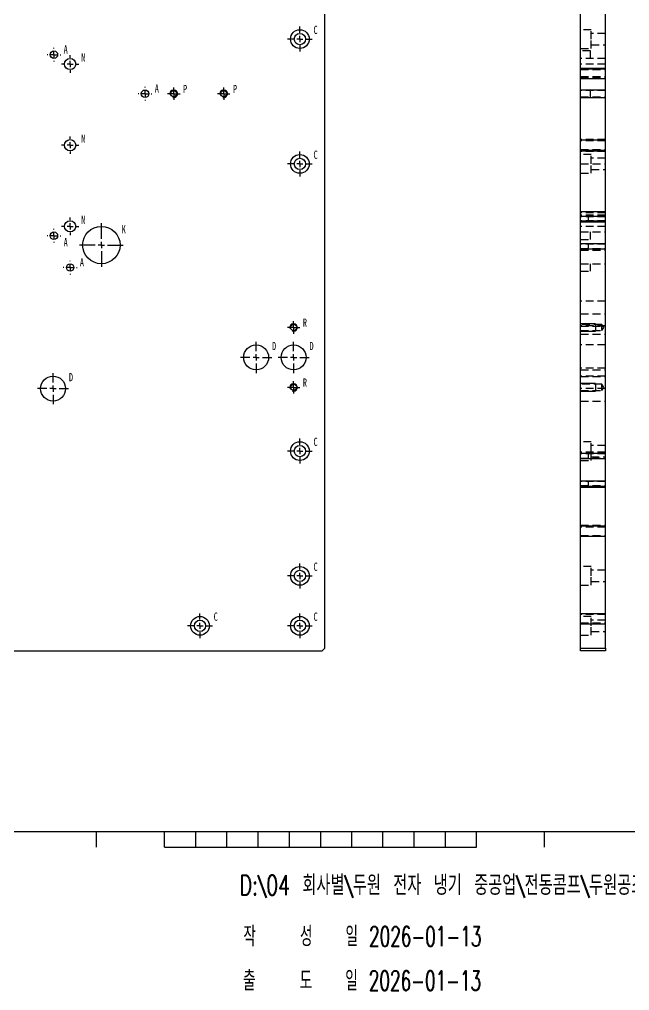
# Model space of a CAD drawing. Header units: millimetres. Extents: x 12 to 1998, y -102 to 1102.
# Drawn here: x 501 to 990, y -102 to 676 of the extents above; entities that cross this region are included whole.
import ezdxf

# ---------------------------------------------------------------- set-up
doc = ezdxf.new("R2010")
doc.units = ezdxf.units.MM
doc.header["$LTSCALE"] = 5
doc.linetypes.add('CENTERX2', pattern=[20.32, 12.7, -2.54, 2.54, -2.54])
doc.linetypes.add('HIDDEN', pattern=[1.905, 1.27, -0.635])
for name, color, linetype in [('12', 4, 'Continuous'), ('2', 2, 'HIDDEN'), ('3', 1, 'CENTERX2'), ('8', 4, 'Continuous')]:
    doc.layers.add(name, color=color, linetype=linetype)
doc.styles.add('SLDTEXTSTYLE0', font='TXT', dxfattribs={"width": 0.62381, "bigfont": 'bigfont'})
doc.styles.add('SLDTEXTSTYLE1', font='TXT', dxfattribs={"width": 0.7, "bigfont": 'bigfont'})
doc.styles.add('SLDTEXTSTYLE3', font='TXT', dxfattribs={"width": 0.7})

# ---------------------------------------------------------------- blocks, each defined once
blk = doc.blocks.new('블록15')
for p, q in [((24.99, 25.09), (1460, 25.09)), ((563.12, 12.59), (563.12, 25.09)), ((617.49, 12.59), (617.49, 25.09)), ((642.49, 12.59), (642.49, 25.09)), ((667.49, 12.59), (667.49, 25.09)), ((692.49, 12.59), (692.49, 25.09)), ((717.49, 12.59), (717.49, 25.09)), ((742.49, 25.09), (742.49, 12.59)), ((767.49, 12.59), (767.49, 25.09)), ((792.49, 12.59), (792.49, 25.09)), ((817.49, 12.59), (817.49, 25.09)), ((842.49, 12.59), (842.49, 25.09)), ((867.49, 12.59), (867.49, 25.09)), ((921.87, 12.59), (921.87, 25.09)), ((617.49, 12.59), (867.49, 12.59))]:
    blk.add_line(p, q)
blk = doc.blocks.new('SW_CENTERMARKSYMBOL_24')
at = {"layer": '3', "color": 0}
for p, q in [((-5, 0), (-7, 0)), ((0, 0), (-2.5, 0)), ((0, 5), (0, 7)), ((0, 0), (0, 2.5)), ((0, 0), (0, -2.5)), ((0, 0), (2.5, 0)), ((5, 0), (7, 0)), ((0, -5), (0, -7))]:
    blk.add_line(p, q, dxfattribs=at)
blk = doc.blocks.new('SW_CENTERMARKSYMBOL_25')
at = {"layer": '3', "color": 0}
for p, q in [((-5, 0), (-7, 0)), ((0, 0), (-2.5, 0)), ((0, 5), (0, 7)), ((0, 0), (0, 2.5)), ((0, 0), (0, -2.5)), ((0, 0), (2.5, 0)), ((5, 0), (7, 0)), ((0, -5), (0, -7))]:
    blk.add_line(p, q, dxfattribs=at)
blk = doc.blocks.new('SW_CENTERMARKSYMBOL_26')
at = {"layer": '3', "color": 0}
for p, q in [((-5, 0), (-7, 0)), ((0, 0), (-2.5, 0)), ((0, 5), (0, 7)), ((0, 0), (0, 2.5)), ((0, 0), (0, -2.5)), ((0, 0), (2.5, 0)), ((5, 0), (7, 0)), ((0, -5), (0, -7))]:
    blk.add_line(p, q, dxfattribs=at)
blk = doc.blocks.new('SW_CENTERMARKSYMBOL_27')
at = {"layer": '3', "color": 0}
for p, q in [((-5, 0), (-5.5, 0)), ((0, 0), (-2.5, 0)), ((0, 5), (0, 5.5)), ((0, 0), (0, 2.5)), ((0, 0), (0, -2.5)), ((0, 0), (2.5, 0)), ((5, 0), (5.5, 0)), ((0, -5), (0, -5.5))]:
    blk.add_line(p, q, dxfattribs=at)
blk = doc.blocks.new('SW_CENTERMARKSYMBOL_28')
at = {"layer": '3', "color": 0}
for p, q in [((-5, 0), (-5.5, 0)), ((0, 0), (-2.5, 0)), ((0, 5), (0, 5.5)), ((0, 0), (0, 2.5)), ((0, 0), (0, -2.5)), ((0, 0), (2.5, 0)), ((5, 0), (5.5, 0)), ((0, -5), (0, -5.5))]:
    blk.add_line(p, q, dxfattribs=at)
blk = doc.blocks.new('SW_CENTERMARKSYMBOL_31')
at = {"layer": '3', "color": 0}
for p, q in [((-5, 0), (-5.5, 0)), ((0, 0), (-2.5, 0)), ((0, 5), (0, 5.5)), ((0, 0), (0, 2.5)), ((0, 0), (0, -2.5)), ((0, 0), (2.5, 0)), ((5, 0), (5.5, 0)), ((0, -5), (0, -5.5))]:
    blk.add_line(p, q, dxfattribs=at)
blk = doc.blocks.new('SW_CENTERMARKSYMBOL_33')
at = {"layer": '3', "color": 0}
for p, q in [((0, 5), (0, 12.5)), ((-5, 0), (-12.5, 0)), ((0, 0), (-2.5, 0)), ((0, 0), (0, 2.5)), ((0, 0), (0, -2.5)), ((0, 0), (2.5, 0)), ((5, 0), (12.5, 0)), ((0, -5), (0, -12.5))]:
    blk.add_line(p, q, dxfattribs=at)
blk = doc.blocks.new('SW_CENTERMARKSYMBOL_34')
at = {"layer": '3', "color": 0}
for p, q in [((-2.5, 0), (-5, 0)), ((0, 0), (-2.5, 0)), ((0, 2.5), (0, 5)), ((0, 0), (0, 2.5)), ((0, 0), (0, -2.5)), ((0, 0), (2.5, 0)), ((2.5, 0), (5, 0)), ((0, -2.5), (0, -5))]:
    blk.add_line(p, q, dxfattribs=at)
blk = doc.blocks.new('SW_CENTERMARKSYMBOL_35')
at = {"layer": '3', "color": 0}
for p, q in [((-2.5, 0), (-5, 0)), ((0, 0), (-2.5, 0)), ((0, 2.5), (0, 5)), ((0, 0), (0, 2.5)), ((0, 0), (0, -2.5)), ((0, 0), (2.5, 0)), ((2.5, 0), (5, 0)), ((0, -2.5), (0, -5))]:
    blk.add_line(p, q, dxfattribs=at)
blk = doc.blocks.new('SW_CENTERMARKSYMBOL_37')
at = {"layer": '3', "color": 0}
for p, q in [((0, 5), (0, 10)), ((-5, 0), (-10, 0)), ((0, 0), (-2.5, 0)), ((0, 0), (0, 2.5)), ((0, 0), (0, -2.5)), ((0, 0), (2.5, 0)), ((5, 0), (10, 0)), ((0, -5), (0, -10))]:
    blk.add_line(p, q, dxfattribs=at)
blk = doc.blocks.new('SW_CENTERMARKSYMBOL_41')
at = {"layer": '3', "color": 0}
for p, q in [((0, 5), (0, 10)), ((-5, 0), (-10, 0)), ((0, 0), (-2.5, 0)), ((0, 0), (0, 2.5)), ((0, 0), (0, -2.5)), ((0, 0), (2.5, 0)), ((5, 0), (10, 0)), ((0, -5), (0, -10))]:
    blk.add_line(p, q, dxfattribs=at)
blk = doc.blocks.new('SW_CENTERMARKSYMBOL_42')
at = {"layer": '3', "color": 0}
for p, q in [((0, 5), (0, 10)), ((-5, 0), (-10, 0)), ((0, 0), (-2.5, 0)), ((0, 0), (0, 2.5)), ((0, 0), (0, -2.5)), ((0, 0), (2.5, 0)), ((5, 0), (10, 0)), ((0, -5), (0, -10))]:
    blk.add_line(p, q, dxfattribs=at)
blk = doc.blocks.new('SW_CENTERMARKSYMBOL_46')
at = {"layer": '3', "color": 0}
for p, q in [((0, 5), (0, 10)), ((-5, 0), (-10, 0)), ((0, 0), (-2.5, 0)), ((0, 0), (0, 2.5)), ((0, 0), (0, -2.5)), ((0, 0), (2.5, 0)), ((5, 0), (10, 0)), ((0, -5), (0, -10))]:
    blk.add_line(p, q, dxfattribs=at)
blk = doc.blocks.new('SW_CENTERMARKSYMBOL_47')
at = {"layer": '3', "color": 0}
for p, q in [((0, 5), (0, 10)), ((-5, 0), (-10, 0)), ((0, 0), (-2.5, 0)), ((0, 0), (0, 2.5)), ((0, 0), (0, -2.5)), ((0, 0), (2.5, 0)), ((5, 0), (10, 0)), ((0, -5), (0, -10))]:
    blk.add_line(p, q, dxfattribs=at)
blk = doc.blocks.new('SW_CENTERMARKSYMBOL_49')
at = {"layer": '3', "color": 0}
for p, q in [((0, 5), (0, 10)), ((-5, 0), (-10, 0)), ((0, 0), (-2.5, 0)), ((0, 0), (0, 2.5)), ((0, 0), (0, -2.5)), ((0, 0), (2.5, 0)), ((5, 0), (10, 0)), ((0, -5), (0, -10))]:
    blk.add_line(p, q, dxfattribs=at)
blk = doc.blocks.new('SW_CENTERMARKSYMBOL_58')
at = {"layer": '3', "color": 0}
for p, q in [((-2.5, 0), (-5, 0)), ((0, 0), (-2.5, 0)), ((0, 2.5), (0, 5)), ((0, 0), (0, 2.5)), ((0, 0), (0, -2.5)), ((0, 0), (2.5, 0)), ((2.5, 0), (5, 0)), ((0, -2.5), (0, -5))]:
    blk.add_line(p, q, dxfattribs=at)
blk = doc.blocks.new('SW_CENTERMARKSYMBOL_59')
at = {"layer": '3', "color": 0}
for p, q in [((-2.5, 0), (-5, 0)), ((0, 0), (-2.5, 0)), ((0, 2.5), (0, 5)), ((0, 0), (0, 2.5)), ((0, 0), (0, -2.5)), ((0, 0), (2.5, 0)), ((2.5, 0), (5, 0)), ((0, -2.5), (0, -5))]:
    blk.add_line(p, q, dxfattribs=at)
blk = doc.blocks.new('SW_CENTERMARKSYMBOL_62')
at = {"layer": '3', "color": 0}
for p, q in [((0, 5), (0, 12.5)), ((-5, 0), (-12.5, 0)), ((0, 0), (-2.5, 0)), ((0, 0), (0, 2.5)), ((0, 0), (0, -2.5)), ((0, 0), (2.5, 0)), ((5, 0), (12.5, 0)), ((0, -5), (0, -12.5))]:
    blk.add_line(p, q, dxfattribs=at)
blk = doc.blocks.new('SW_CENTERMARKSYMBOL_63')
at = {"layer": '3', "color": 0}
for p, q in [((0, 5), (0, 12.5)), ((-5, 0), (-12.5, 0)), ((0, 0), (-2.5, 0)), ((0, 0), (0, 2.5)), ((0, 0), (0, -2.5)), ((0, 0), (2.5, 0)), ((5, 0), (12.5, 0)), ((0, -5), (0, -12.5))]:
    blk.add_line(p, q, dxfattribs=at)
blk = doc.blocks.new('SW_CENTERMARKSYMBOL_67')
at = {"layer": '3', "color": 0}
for p, q in [((-5, 0), (-5.5, 0)), ((0, 0), (-2.5, 0)), ((0, 5), (0, 5.5)), ((0, 0), (0, 2.5)), ((0, 0), (0, -2.5)), ((0, 0), (2.5, 0)), ((5, 0), (5.5, 0)), ((0, -5), (0, -5.5))]:
    blk.add_line(p, q, dxfattribs=at)
blk = doc.blocks.new('SW_CENTERMARKSYMBOL_69')
at = {"layer": '3', "color": 0}
for p, q in [((0, 5), (0, 17.5)), ((-5, 0), (-17.5, 0)), ((0, 0), (-2.5, 0)), ((0, 0), (0, 2.5)), ((0, 0), (0, -2.5)), ((0, 0), (2.5, 0)), ((5, 0), (17.5, 0)), ((0, -5), (0, -17.5))]:
    blk.add_line(p, q, dxfattribs=at)

msp = doc.modelspace()

# ---------------------------------------------------------------- linework, layer by layer
at = {"color": 7, "linetype": 'Continuous', "lineweight": 25}
for p, q in [((745.886, 171.77), (745.886, 717.77)), ((950.774, 171.77), (950.774, 717.77)), ((970.774, 171.77), (970.774, 717.77)), ((743.886, 169.77), (745.886, 171.77)), ((950.774, 171.77), (970.774, 171.77)), ((950.774, 169.77), (950.774, 171.77)), ((970.774, 171.77), (970.774, 169.77)), ((187.886, 169.77), (743.886, 169.77)), ((970.774, 169.77), (950.774, 169.77))]:
    msp.add_line(p, q, dxfattribs=at)
for centre, radius in [((725.886, 659.77), 7.5), ((725.886, 659.77), 4.5), ((528.886, 647.27), 3), ((541.886, 639.77), 4.5), ((601.886, 615.97), 3), ((624.886, 615.97), 2.5), ((664.886, 615.97), 2.5), ((541.886, 574.77), 4.5), ((725.886, 559.77), 7.5), ((725.886, 559.77), 4.5), ((541.886, 509.77), 4.5), ((566.886, 494.77), 15), ((528.886, 502.27), 3), ((541.886, 476.77), 3), ((720.886, 428.77), 2.5), ((690.886, 404.77), 10), ((720.886, 404.77), 10), ((528.186, 379.77), 10), ((720.886, 380.77), 2.5), ((725.886, 329.77), 7.5), ((725.886, 329.77), 4.5), ((725.886, 229.77), 7.5), ((725.886, 229.77), 4.5), ((645.886, 189.77), 7.5), ((725.886, 189.77), 7.5), ((645.886, 189.77), 4.5), ((725.886, 189.77), 4.5)]:
    msp.add_circle(centre, radius, dxfattribs=at)
at = {"layer": '2'}
for p, q in [((959.374, 667.27), (950.774, 667.27)), ((959.374, 659.77), (959.374, 667.27)), ((970.774, 664.27), (959.374, 664.27)), ((959.374, 652.27), (959.374, 659.77)), ((959.374, 655.27), (970.774, 655.27)), ((950.774, 652.27), (959.374, 652.27)), ((958.774, 650.27), (950.774, 650.27)), ((958.774, 644.27), (958.774, 650.27)), ((970.774, 644.27), (950.774, 644.27)), ((970.774, 639.77), (950.774, 639.77)), ((970.774, 635.67), (950.774, 635.67)), ((950.774, 635.27), (970.774, 635.27)), ((950.774, 629.77), (970.774, 629.77)), ((950.774, 628.87), (970.774, 628.87)), ((958.774, 618.97), (950.774, 618.97)), ((970.774, 618.47), (950.774, 618.47)), ((958.774, 612.97), (958.774, 618.97)), ((950.774, 613.47), (970.774, 613.47)), ((950.774, 612.97), (958.774, 612.97)), ((970.774, 579.27), (950.774, 579.27)), ((970.774, 578.17), (950.774, 578.17)), ((950.774, 571.37), (970.774, 571.37)), ((950.774, 570.27), (970.774, 570.27)), ((970.774, 569.77), (950.774, 569.77)), ((959.374, 567.27), (950.774, 567.27)), ((959.374, 559.77), (959.374, 567.27)), ((970.774, 564.27), (959.374, 564.27)), ((950.774, 559.77), (970.774, 559.77)), ((959.374, 552.27), (959.374, 559.77)), ((959.374, 555.27), (970.774, 555.27)), ((950.774, 552.27), (959.374, 552.27)), ((970.774, 520.67), (950.774, 520.67)), ((970.774, 518.77), (950.774, 518.77)), ((970.774, 517.42), (950.774, 517.42)), ((970.774, 514.27), (950.774, 514.27)), ((950.774, 514.12), (970.774, 514.12)), ((950.774, 513.87), (970.774, 513.87)), ((970.774, 509.77), (950.774, 509.77)), ((950.774, 505.27), (970.774, 505.27)), ((950.774, 499.27), (958.774, 499.27)), ((958.774, 502.27), (958.774, 505.27)), ((958.774, 499.27), (958.774, 502.27)), ((970.774, 495.42), (950.774, 495.42)), ((950.774, 492.12), (970.774, 492.12)), ((950.774, 490.77), (970.774, 490.77)), ((950.774, 479.77), (970.774, 479.77)), ((958.774, 476.77), (958.774, 479.77)), ((958.774, 473.77), (958.774, 476.77)), ((950.774, 473.77), (958.774, 473.77)), ((970.774, 449.77), (950.774, 449.77)), ((950.774, 439.77), (970.774, 439.77)), ((967.774, 431.27), (950.774, 431.27)), ((970.774, 430.07), (950.774, 430.07)), ((950.774, 429.77), (970.774, 429.77)), ((967.774, 428.77), (967.774, 431.27)), ((969.276, 428.77), (967.774, 431.27)), ((967.774, 426.27), (967.774, 428.77)), ((967.774, 426.27), (969.276, 428.77)), ((950.774, 426.27), (967.774, 426.27)), ((950.774, 423.47), (970.774, 423.47)), ((970.774, 414.77), (950.774, 414.77)), ((970.774, 396.07), (950.774, 396.07)), ((950.774, 394.77), (970.774, 394.77)), ((970.774, 389.77), (950.774, 389.77)), ((950.774, 389.47), (970.774, 389.47)), ((967.774, 383.27), (950.774, 383.27)), ((967.774, 380.77), (967.774, 383.27)), ((969.276, 380.77), (967.774, 383.27)), ((970.774, 379.77), (950.774, 379.77)), ((950.774, 378.27), (967.774, 378.27)), ((967.774, 378.27), (967.774, 380.77)), ((967.774, 378.27), (969.276, 380.77)), ((950.774, 369.77), (970.774, 369.77)), ((950.774, 369.77), (970.774, 369.77)), ((959.374, 337.27), (950.774, 337.27)), ((959.374, 329.77), (959.374, 337.27)), ((970.774, 328.77), (950.774, 328.77)), ((970.774, 327.42), (950.774, 327.42)), ((970.774, 334.27), (959.374, 334.27)), ((959.374, 322.27), (959.374, 329.77)), ((950.774, 324.12), (970.774, 324.12)), ((950.774, 322.27), (959.374, 322.27)), ((959.374, 325.27), (970.774, 325.27)), ((970.774, 305.42), (950.774, 305.42)), ((950.774, 302.12), (970.774, 302.12)), ((950.774, 300.77), (970.774, 300.77)), ((970.774, 300.47), (950.774, 300.47)), ((950.774, 270.47), (970.774, 270.47)), ((970.774, 268.87), (950.774, 268.87)), ((950.774, 262.07), (970.774, 262.07)), ((959.374, 237.27), (950.774, 237.27)), ((959.374, 229.77), (959.374, 237.27)), ((970.774, 234.27), (959.374, 234.27)), ((959.374, 222.27), (959.374, 229.77)), ((950.774, 222.27), (959.374, 222.27)), ((959.374, 225.27), (970.774, 225.27)), ((970.774, 198.87), (950.774, 198.87)), ((959.374, 197.27), (950.774, 197.27)), ((959.374, 189.77), (959.374, 197.27)), ((950.774, 192.07), (970.774, 192.07)), ((970.774, 194.27), (959.374, 194.27)), ((959.374, 182.27), (959.374, 189.77)), ((950.774, 182.27), (959.374, 182.27)), ((959.374, 185.27), (970.774, 185.27))]:
    msp.add_line(p, q, dxfattribs=at)
at = {"layer": '8'}
for p, q in [((970.774, 636.27), (950.774, 636.27)), ((950.774, 628.27), (970.774, 628.27)), ((970.774, 618.97), (950.774, 618.97)), ((950.774, 612.97), (970.774, 612.97)), ((970.774, 578.77), (950.774, 578.77)), ((950.774, 570.77), (970.774, 570.77)), ((970.774, 521.27), (950.774, 521.27)), ((956.774, 517.77), (950.774, 517.77)), ((950.774, 513.77), (956.774, 513.77)), ((970.774, 517.77), (956.774, 517.77)), ((956.774, 515.77), (956.774, 515.005)), ((956.774, 513.77), (970.774, 513.77)), ((950.774, 513.27), (970.774, 513.27)), ((956.774, 495.77), (950.774, 495.77)), ((950.774, 491.77), (956.774, 491.77)), ((970.774, 495.77), (956.774, 495.77)), ((956.774, 493.77), (956.774, 493.005)), ((956.774, 491.77), (970.774, 491.77)), ((962.774, 431.77), (950.774, 431.77)), ((962.774, 428.77), (962.774, 427.744)), ((950.774, 425.77), (962.774, 425.77)), ((962.774, 383.77), (950.774, 383.77)), ((950.774, 377.77), (962.774, 377.77)), ((962.774, 380.77), (962.774, 379.744)), ((956.774, 327.77), (950.774, 327.77)), ((970.774, 327.77), (956.774, 327.77)), ((950.774, 323.77), (956.774, 323.77)), ((956.774, 325.77), (956.774, 325.005)), ((956.774, 323.77), (970.774, 323.77)), ((956.774, 305.77), (950.774, 305.77)), ((970.774, 305.77), (956.774, 305.77)), ((956.774, 303.77), (956.774, 303.005)), ((950.774, 301.77), (956.774, 301.77)), ((956.774, 301.77), (970.774, 301.77)), ((970.774, 269.47), (950.774, 269.47)), ((950.774, 261.47), (970.774, 261.47)), ((970.774, 199.47), (950.774, 199.47)), ((950.774, 191.47), (970.774, 191.47))]:
    msp.add_line(p, q, dxfattribs=at)
for centre in [(624.886, 615.97), (664.886, 615.97), (720.886, 428.77), (720.886, 380.77)]:
    msp.add_arc(centre, 3, 255, 195, dxfattribs=at)
for points, knots in [([(956.773, 517.77), (956.774, 517.618), (956.774, 517.185), (956.774, 516.536), (956.774, 515.77), (956.774, 516.032), (956.774, 515.77)], [0, 0, 0, 0, 0.25, 0.5, 0.75, 1, 1, 1, 1]), ([(956.773, 515.005), (956.774, 514.356), (956.774, 513.923), (956.774, 513.77), (956.774, 513.801), (956.774, 513.77)], [0, 0, 0, 0, 0.33333338, 0.66666669, 1, 1, 1, 1]), ([(956.773, 495.77), (956.774, 495.618), (956.774, 495.185), (956.774, 494.536), (956.774, 493.77), (956.774, 494.032), (956.774, 493.77)], [0, 0, 0, 0, 0.25, 0.5, 0.75, 1, 1, 1, 1]), ([(956.773, 493.005), (956.774, 492.356), (956.774, 491.923), (956.774, 491.77), (956.774, 491.801), (956.774, 491.77)], [0, 0, 0, 0, 0.3333334, 0.6666667, 1, 1, 1, 1]), ([(962.774, 431.77), (962.774, 431.725), (962.774, 431.368), (962.774, 430.699), (962.774, 429.796), (962.774, 428.77), (962.774, 429.119), (962.774, 428.77)], [0, 0, 0, 0, 0.1114882, 0.3336162, 0.5557441, 0.7778721, 1, 1, 1, 1]), ([(962.774, 427.744), (962.774, 426.842), (962.774, 426.172), (962.774, 425.816), (962.774, 425.77), (962.774, 425.779), (962.774, 425.77)], [0, 0, 0, 0, 0.2855585, 0.5711169, 0.8566754, 1, 1, 1, 1]), ([(962.774, 383.77), (962.774, 383.725), (962.774, 383.368), (962.774, 382.699), (962.774, 381.796), (962.774, 380.77), (962.774, 381.119), (962.774, 380.77)], [0, 0, 0, 0, 0.1114882, 0.3336162, 0.5557441, 0.7778721, 1, 1, 1, 1]), ([(962.774, 379.744), (962.774, 378.842), (962.774, 378.172), (962.774, 377.816), (962.774, 377.77), (962.774, 377.779), (962.774, 377.77)], [0, 0, 0, 0, 0.2855585, 0.5711169, 0.8566754, 1, 1, 1, 1]), ([(956.773, 327.77), (956.774, 327.618), (956.774, 327.185), (956.774, 326.536), (956.774, 325.77), (956.774, 326.032), (956.774, 325.77)], [0, 0, 0, 0, 0.25, 0.5, 0.75, 1, 1, 1, 1]), ([(956.773, 325.005), (956.774, 324.356), (956.774, 323.923), (956.774, 323.77), (956.774, 323.801), (956.774, 323.77)], [0, 0, 0, 0, 0.3333334, 0.6666667, 1, 1, 1, 1]), ([(956.773, 305.77), (956.774, 305.618), (956.774, 305.185), (956.774, 304.536), (956.774, 303.77), (956.774, 304.032), (956.774, 303.77)], [0, 0, 0, 0, 0.25, 0.5, 0.75, 1, 1, 1, 1]), ([(956.773, 303.005), (956.774, 302.356), (956.774, 301.923), (956.774, 301.77), (956.774, 301.801), (956.774, 301.77)], [0, 0, 0, 0, 0.3333334, 0.6666667, 1, 1, 1, 1])]:
    msp.add_open_spline(points, degree=3, knots=knots, dxfattribs=at)

# ---------------------------------------------------------------- block references
at = {"color": 7, "linetype": 'Continuous'}
msp.add_blockref('블록15', (0, 0), dxfattribs=at)
at = {"layer": '3'}
for name, p in [('SW_CENTERMARKSYMBOL_49', (725.886, 659.77)), ('SW_CENTERMARKSYMBOL_28', (528.886, 647.27)), ('SW_CENTERMARKSYMBOL_26', (541.886, 639.77)), ('SW_CENTERMARKSYMBOL_67', (601.886, 615.97)), ('SW_CENTERMARKSYMBOL_58', (624.886, 615.97)), ('SW_CENTERMARKSYMBOL_59', (664.886, 615.97)), ('SW_CENTERMARKSYMBOL_25', (541.886, 574.77)), ('SW_CENTERMARKSYMBOL_41', (725.886, 559.77)), ('SW_CENTERMARKSYMBOL_24', (541.886, 509.77)), ('SW_CENTERMARKSYMBOL_27', (528.886, 502.27)), ('SW_CENTERMARKSYMBOL_69', (566.886, 494.77)), ('SW_CENTERMARKSYMBOL_31', (541.886, 476.77)), ('SW_CENTERMARKSYMBOL_34', (720.886, 428.77)), ('SW_CENTERMARKSYMBOL_63', (690.886, 404.77)), ('SW_CENTERMARKSYMBOL_33', (720.886, 404.77)), ('SW_CENTERMARKSYMBOL_62', (528.186, 379.77)), ('SW_CENTERMARKSYMBOL_35', (720.886, 380.77)), ('SW_CENTERMARKSYMBOL_42', (725.886, 329.77)), ('SW_CENTERMARKSYMBOL_46', (725.886, 229.77)), ('SW_CENTERMARKSYMBOL_37', (645.886, 189.77)), ('SW_CENTERMARKSYMBOL_47', (725.886, 189.77))]:
    msp.add_blockref(name, p, dxfattribs=at)

# ---------------------------------------------------------------- texts
at = {"layer": '12', "attachment_point": 1}
for s, insert, char_height, style in [('C', (736.846, 670.438), 6.615, 'SLDTEXTSTYLE3'), ('A', (536.664, 654.756), 6.615, 'SLDTEXTSTYLE3'), ('N', (550.724, 648.316), 6.615, 'SLDTEXTSTYLE3'), ('A', (609.664, 623.456), 6.615, 'SLDTEXTSTYLE3'), ('P', (632.31, 623.102), 6.615, 'SLDTEXTSTYLE3'), ('P', (672.31, 623.102), 6.615, 'SLDTEXTSTYLE3'), ('N', (550.724, 583.316), 6.615, 'SLDTEXTSTYLE3'), ('C', (736.846, 570.438), 6.615, 'SLDTEXTSTYLE3'), ('N', (550.724, 518.316), 6.615, 'SLDTEXTSTYLE3'), ('K', (583.149, 510.741), 6.615, 'SLDTEXTSTYLE3'), ('A', (536.664, 500.301), 6.615, 'SLDTEXTSTYLE3'), ('A', (549.664, 484.256), 6.615, 'SLDTEXTSTYLE3'), ('R', (728.31, 435.902), 6.615, 'SLDTEXTSTYLE3'), ('D', (703.613, 417.205), 6.615, 'SLDTEXTSTYLE3'), ('D', (733.613, 417.205), 6.615, 'SLDTEXTSTYLE3'), ('D', (540.913, 392.205), 6.615, 'SLDTEXTSTYLE3'), ('R', (728.31, 387.902), 6.615, 'SLDTEXTSTYLE3'), ('C', (736.846, 340.438), 6.615, 'SLDTEXTSTYLE3'), ('C', (736.846, 240.438), 6.615, 'SLDTEXTSTYLE3'), ('C', (656.846, 200.438), 6.615, 'SLDTEXTSTYLE3'), ('C', (736.846, 200.438), 6.615, 'SLDTEXTSTYLE3'), ('D:\\\\04 회사별\\\\두원 전자 냉기 중공업\\\\전동콤프\\\\두원공조 전동콤프 스크롤 베어링 조립기\\\\', (677.535, -10.003), 15.875, 'SLDTEXTSTYLE1'), ('작    성   일 2026-01-13', (680.627, -51.039), 15.875, 'SLDTEXTSTYLE0'), ('출    도   일 2026-01-13', (680.414, -86.518), 15.875, 'SLDTEXTSTYLE0')]:
    msp.add_mtext(s, dxfattribs=dict(at, insert=insert, char_height=char_height, style=style))

doc.saveas('drawing.dxf')
